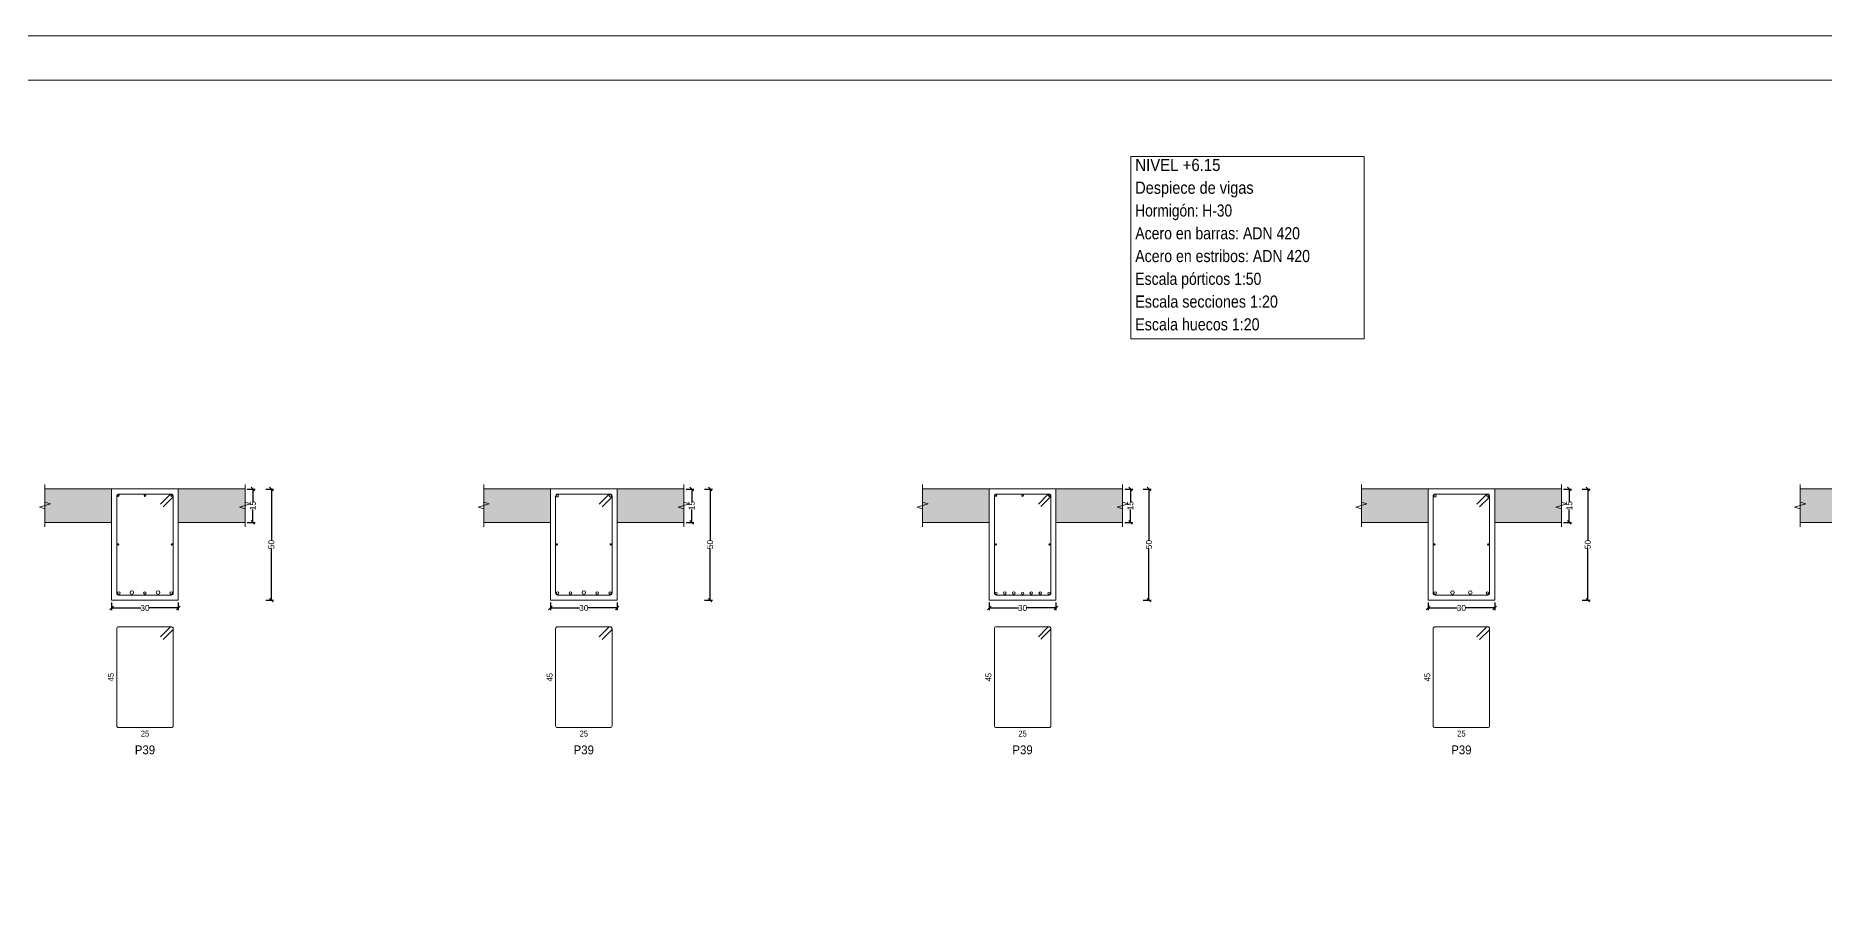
# Model space of a CAD drawing. Header units: millimetres. Extents: x 3 to 479, y -191 to 120.
# Drawn here: x 127.35 to 167.58, y 44.11 to 63.76 of the extents above; entities that cross this region are included whole.
import ezdxf
from ezdxf.enums import TextEntityAlignment as Align

# ---------------------------------------------------------------- set-up
doc = ezdxf.new("R2010")
doc.units = ezdxf.units.MM
for name, color, linetype, lineweight in [('ARM_LONGITUDINAL_Ø10', 103, 'Continuous', 9), ('ARM_LONGITUDINAL_Ø12', 171, 'Continuous', 9), ('ARM_LONGITUDINAL_Ø16', 212, 'Continuous', 9), ('ARM_LONGITUDINAL_Ø6', 151, 'Continuous', 9), ('ARM_LONGITUDINAL_Ø8', 32, 'Continuous', 9), ('ARM_TRANSVERSAL_Ø6', 151, 'Continuous', 9), ('RECUAD_LIMITES', 2, 'Continuous', 0), ('RECUAD_MARCO', 1, 'Continuous', 20), ('SEC_CONT_FORJADOS_SECCION', 8, 'Continuous', 9), ('SEC_CONT_VIG_HORMIGON_SECCION', 2, 'Continuous', 9), ('SEC_COTAS_SEC_DIM_VIGA', 122, 'Continuous', 0), ('SEC_COTAS_TEXTOS_DESPIECE_ESTRIBADO', 122, 'Continuous', 0), ('SEC_REF_TXT_POSICIONES_ARM_ESTRIBOS', 1, 'Continuous', 9), ('TAB_COM_LINEAS', 1, 'Continuous', 9), ('TAB_COM_TEXTOS', 1, 'Continuous', 9)]:
    doc.layers.add(name, color=color, linetype=linetype, lineweight=lineweight)
doc.styles.add('CYPETXT_0.2_romans', font='arial.ttf', dxfattribs={"height": 0.133333})
doc.styles.add('CYPETXT_romans', font='arial.ttf', dxfattribs={"height": 0.2})
doc.dimstyles.new('cype_oblique', dxfattribs={"dimtxt": 0.18, "dimasz": 0.18, "dimexe": 0.05, "dimexo": 0.05, "dimgap": 0, "dimtad": 0, "dimdec": 4, "dimzin": 0, "dimdsep": 46, "dimtxsty": 'CYPETXT_0.2_romans', "dimblk": 'OBLIQUE', "dimtsz": 0.04, "dimcen": 0.09, "dimadec": 0, "dimazin": 0, "dimtfac": 1, "dimtdec": 4, "dimtofl": 0, "dimtmove": 2, "dimatfit": 3, "dimfxl": 1, "dimtolj": 1, "dimtzin": 0, "dimarcsym": 0})

# ---------------------------------------------------------------- blocks, each defined once
blk = doc.blocks.new('*D1107')
at = {"layer": 'Defpoints', "color": 0, "transparency": 16777216}
for p in [(129.055, 51.06), (130.555, 51.06), (130.555, 50.883)]:
    blk.add_point(p, dxfattribs=at)
at = {"layer": 'SEC_COTAS_SEC_DIM_VIGA', "color": 0, "lineweight": -2, "transparency": 16777216}
for p, q in [((129.015, 50.843), (129.095, 50.923)), ((129.055, 51.01), (129.055, 50.833)), ((129.055, 50.883), (129.71, 50.883)), ((130.555, 50.883), (129.9, 50.883)), ((130.515, 50.843), (130.595, 50.923)), ((130.555, 51.01), (130.555, 50.833))]:
    blk.add_line(p, q, dxfattribs=at)
at = {"layer": 'SEC_COTAS_SEC_DIM_VIGA', "color": 0, "transparency": 16777216, "insert": (129.805, 50.883), "char_height": 0.1333, "attachment_point": 5, "style": 'CYPETXT_0.2_romans'}
blk.add_mtext('\\A1;30', dxfattribs=at)
blk = doc.blocks.new('_OBLIQUE')
at = {"color": 0, "linetype": 'ByBlock', "lineweight": -2}
blk.add_line((-0.5, -0.5), (0.5, 0.5), dxfattribs=at)
blk = doc.blocks.new('*D1108')
at = {"layer": 'Defpoints', "color": 0, "transparency": 16777216}
for p in [(132.055, 53.56), (132.232, 53.56), (132.055, 52.81)]:
    blk.add_point(p, dxfattribs=at)
at = {"layer": 'SEC_COTAS_SEC_DIM_VIGA', "color": 0, "lineweight": -2, "transparency": 16777216}
for p, q in [((132.105, 53.56), (132.282, 53.56)), ((132.272, 53.52), (132.192, 53.6)), ((132.232, 53.56), (132.232, 53.275)), ((132.105, 52.81), (132.282, 52.81)), ((132.272, 52.77), (132.192, 52.85)), ((132.232, 52.81), (132.232, 53.096))]:
    blk.add_line(p, q, dxfattribs=at)
at = {"layer": 'SEC_COTAS_SEC_DIM_VIGA', "color": 0, "transparency": 16777216, "insert": (132.232, 53.185), "char_height": 0.1333, "attachment_point": 5, "rotation": 90, "style": 'CYPETXT_0.2_romans'}
blk.add_mtext('\\A1;15', dxfattribs=at)
blk = doc.blocks.new('*D1109')
at = {"layer": 'Defpoints', "color": 0, "transparency": 16777216}
for p in [(132.471, 53.56), (132.648, 53.56), (132.471, 51.06)]:
    blk.add_point(p, dxfattribs=at)
at = {"layer": 'SEC_COTAS_SEC_DIM_VIGA', "color": 0, "lineweight": -2, "transparency": 16777216}
for p, q in [((132.521, 53.56), (132.698, 53.56)), ((132.688, 53.52), (132.608, 53.6)), ((132.648, 53.56), (132.648, 52.406)), ((132.648, 51.06), (132.648, 52.215)), ((132.688, 51.02), (132.608, 51.1)), ((132.521, 51.06), (132.698, 51.06))]:
    blk.add_line(p, q, dxfattribs=at)
at = {"layer": 'SEC_COTAS_SEC_DIM_VIGA', "color": 0, "transparency": 16777216, "insert": (132.648, 52.31), "char_height": 0.1333, "attachment_point": 5, "rotation": 90, "style": 'CYPETXT_0.2_romans'}
blk.add_mtext('\\A1;50', dxfattribs=at)
blk = doc.blocks.new('*D1110')
at = {"layer": 'Defpoints', "color": 0, "transparency": 16777216}
for p in [(138.925, 51.06), (140.425, 51.06), (140.425, 50.883)]:
    blk.add_point(p, dxfattribs=at)
at = {"layer": 'SEC_COTAS_SEC_DIM_VIGA', "color": 0, "lineweight": -2, "transparency": 16777216}
for p, q in [((138.885, 50.843), (138.965, 50.923)), ((138.925, 51.01), (138.925, 50.833)), ((138.925, 50.883), (139.58, 50.883)), ((140.425, 50.883), (139.77, 50.883)), ((140.385, 50.843), (140.465, 50.923)), ((140.425, 51.01), (140.425, 50.833))]:
    blk.add_line(p, q, dxfattribs=at)
at = {"layer": 'SEC_COTAS_SEC_DIM_VIGA', "color": 0, "transparency": 16777216, "insert": (139.675, 50.883), "char_height": 0.1333, "attachment_point": 5, "style": 'CYPETXT_0.2_romans'}
blk.add_mtext('\\A1;30', dxfattribs=at)
blk = doc.blocks.new('*D1111')
at = {"layer": 'Defpoints', "color": 0, "transparency": 16777216}
for p in [(141.925, 53.56), (142.102, 53.56), (141.925, 52.81)]:
    blk.add_point(p, dxfattribs=at)
at = {"layer": 'SEC_COTAS_SEC_DIM_VIGA', "color": 0, "lineweight": -2, "transparency": 16777216}
for p, q in [((141.975, 53.56), (142.152, 53.56)), ((142.142, 53.52), (142.062, 53.6)), ((142.102, 53.56), (142.102, 53.275)), ((141.975, 52.81), (142.152, 52.81)), ((142.142, 52.77), (142.062, 52.85)), ((142.102, 52.81), (142.102, 53.096))]:
    blk.add_line(p, q, dxfattribs=at)
at = {"layer": 'SEC_COTAS_SEC_DIM_VIGA', "color": 0, "transparency": 16777216, "insert": (142.102, 53.185), "char_height": 0.1333, "attachment_point": 5, "rotation": 90, "style": 'CYPETXT_0.2_romans'}
blk.add_mtext('\\A1;15', dxfattribs=at)
blk = doc.blocks.new('*D1112')
at = {"layer": 'Defpoints', "color": 0, "transparency": 16777216}
for p in [(142.341, 53.56), (142.518, 53.56), (142.341, 51.06)]:
    blk.add_point(p, dxfattribs=at)
at = {"layer": 'SEC_COTAS_SEC_DIM_VIGA', "color": 0, "lineweight": -2, "transparency": 16777216}
for p, q in [((142.391, 53.56), (142.568, 53.56)), ((142.558, 53.52), (142.478, 53.6)), ((142.518, 53.56), (142.518, 52.406)), ((142.518, 51.06), (142.518, 52.215)), ((142.558, 51.02), (142.478, 51.1)), ((142.391, 51.06), (142.568, 51.06))]:
    blk.add_line(p, q, dxfattribs=at)
at = {"layer": 'SEC_COTAS_SEC_DIM_VIGA', "color": 0, "transparency": 16777216, "insert": (142.518, 52.31), "char_height": 0.1333, "attachment_point": 5, "rotation": 90, "style": 'CYPETXT_0.2_romans'}
blk.add_mtext('\\A1;50', dxfattribs=at)
blk = doc.blocks.new('*D1113')
at = {"layer": 'Defpoints', "color": 0, "transparency": 16777216}
for p in [(148.795, 51.06), (150.295, 51.06), (150.295, 50.883)]:
    blk.add_point(p, dxfattribs=at)
at = {"layer": 'SEC_COTAS_SEC_DIM_VIGA', "color": 0, "lineweight": -2, "transparency": 16777216}
for p, q in [((148.755, 50.843), (148.835, 50.923)), ((148.795, 51.01), (148.795, 50.833)), ((148.795, 50.883), (149.45, 50.883)), ((150.295, 50.883), (149.64, 50.883)), ((150.255, 50.843), (150.335, 50.923)), ((150.295, 51.01), (150.295, 50.833))]:
    blk.add_line(p, q, dxfattribs=at)
at = {"layer": 'SEC_COTAS_SEC_DIM_VIGA', "color": 0, "transparency": 16777216, "insert": (149.545, 50.883), "char_height": 0.1333, "attachment_point": 5, "style": 'CYPETXT_0.2_romans'}
blk.add_mtext('\\A1;30', dxfattribs=at)
blk = doc.blocks.new('*D1114')
at = {"layer": 'Defpoints', "color": 0, "transparency": 16777216}
for p in [(151.795, 53.56), (151.972, 53.56), (151.795, 52.81)]:
    blk.add_point(p, dxfattribs=at)
at = {"layer": 'SEC_COTAS_SEC_DIM_VIGA', "color": 0, "lineweight": -2, "transparency": 16777216}
for p, q in [((151.845, 53.56), (152.022, 53.56)), ((152.012, 53.52), (151.932, 53.6)), ((151.972, 53.56), (151.972, 53.275)), ((151.845, 52.81), (152.022, 52.81)), ((152.012, 52.77), (151.932, 52.85)), ((151.972, 52.81), (151.972, 53.096))]:
    blk.add_line(p, q, dxfattribs=at)
at = {"layer": 'SEC_COTAS_SEC_DIM_VIGA', "color": 0, "transparency": 16777216, "insert": (151.972, 53.185), "char_height": 0.1333, "attachment_point": 5, "rotation": 90, "style": 'CYPETXT_0.2_romans'}
blk.add_mtext('\\A1;15', dxfattribs=at)
blk = doc.blocks.new('*D1115')
at = {"layer": 'Defpoints', "color": 0, "transparency": 16777216}
for p in [(152.211, 53.56), (152.388, 53.56), (152.211, 51.06)]:
    blk.add_point(p, dxfattribs=at)
at = {"layer": 'SEC_COTAS_SEC_DIM_VIGA', "color": 0, "lineweight": -2, "transparency": 16777216}
for p, q in [((152.261, 53.56), (152.438, 53.56)), ((152.428, 53.52), (152.348, 53.6)), ((152.388, 53.56), (152.388, 52.406)), ((152.388, 51.06), (152.388, 52.215)), ((152.428, 51.02), (152.348, 51.1)), ((152.261, 51.06), (152.438, 51.06))]:
    blk.add_line(p, q, dxfattribs=at)
at = {"layer": 'SEC_COTAS_SEC_DIM_VIGA', "color": 0, "transparency": 16777216, "insert": (152.388, 52.31), "char_height": 0.1333, "attachment_point": 5, "rotation": 90, "style": 'CYPETXT_0.2_romans'}
blk.add_mtext('\\A1;50', dxfattribs=at)
blk = doc.blocks.new('*D1116')
at = {"layer": 'Defpoints', "color": 0, "transparency": 16777216}
for p in [(158.665, 51.06), (160.165, 51.06), (160.165, 50.883)]:
    blk.add_point(p, dxfattribs=at)
at = {"layer": 'SEC_COTAS_SEC_DIM_VIGA', "color": 0, "lineweight": -2, "transparency": 16777216}
for p, q in [((158.625, 50.843), (158.705, 50.923)), ((158.665, 51.01), (158.665, 50.833)), ((158.665, 50.883), (159.32, 50.883)), ((160.165, 50.883), (159.51, 50.883)), ((160.125, 50.843), (160.205, 50.923)), ((160.165, 51.01), (160.165, 50.833))]:
    blk.add_line(p, q, dxfattribs=at)
at = {"layer": 'SEC_COTAS_SEC_DIM_VIGA', "color": 0, "transparency": 16777216, "insert": (159.415, 50.883), "char_height": 0.1333, "attachment_point": 5, "style": 'CYPETXT_0.2_romans'}
blk.add_mtext('\\A1;30', dxfattribs=at)
blk = doc.blocks.new('*D1117')
at = {"layer": 'Defpoints', "color": 0, "transparency": 16777216}
for p in [(161.665, 53.56), (161.842, 53.56), (161.665, 52.81)]:
    blk.add_point(p, dxfattribs=at)
at = {"layer": 'SEC_COTAS_SEC_DIM_VIGA', "color": 0, "lineweight": -2, "transparency": 16777216}
for p, q in [((161.715, 53.56), (161.892, 53.56)), ((161.882, 53.52), (161.802, 53.6)), ((161.842, 53.56), (161.842, 53.275)), ((161.715, 52.81), (161.892, 52.81)), ((161.882, 52.77), (161.802, 52.85)), ((161.842, 52.81), (161.842, 53.096))]:
    blk.add_line(p, q, dxfattribs=at)
at = {"layer": 'SEC_COTAS_SEC_DIM_VIGA', "color": 0, "transparency": 16777216, "insert": (161.842, 53.185), "char_height": 0.1333, "attachment_point": 5, "rotation": 90, "style": 'CYPETXT_0.2_romans'}
blk.add_mtext('\\A1;15', dxfattribs=at)
blk = doc.blocks.new('*D1118')
at = {"layer": 'Defpoints', "color": 0, "transparency": 16777216}
for p in [(162.081, 53.56), (162.258, 53.56), (162.081, 51.06)]:
    blk.add_point(p, dxfattribs=at)
at = {"layer": 'SEC_COTAS_SEC_DIM_VIGA', "color": 0, "lineweight": -2, "transparency": 16777216}
for p, q in [((162.131, 53.56), (162.308, 53.56)), ((162.298, 53.52), (162.218, 53.6)), ((162.258, 53.56), (162.258, 52.406)), ((162.258, 51.06), (162.258, 52.215)), ((162.298, 51.02), (162.218, 51.1)), ((162.131, 51.06), (162.308, 51.06))]:
    blk.add_line(p, q, dxfattribs=at)
at = {"layer": 'SEC_COTAS_SEC_DIM_VIGA', "color": 0, "transparency": 16777216, "insert": (162.258, 52.31), "char_height": 0.1333, "attachment_point": 5, "rotation": 90, "style": 'CYPETXT_0.2_romans'}
blk.add_mtext('\\A1;50', dxfattribs=at)

msp = doc.modelspace()

# ---------------------------------------------------------------- hatches: boundary and pattern name
at = {"layer": 'SEC_CONT_FORJADOS_SECCION', "true_color": 0xdad7d3}
for points in [[(127.55514, 53.56024), (129.05514, 53.56024), (129.05514, 52.81024), (127.55514, 52.81024)], [(132.05514, 53.56024), (130.55514, 53.56024), (130.55514, 52.81024), (132.05514, 52.81024)], [(137.42514, 53.56024), (138.92514, 53.56024), (138.92514, 52.81024), (137.42514, 52.81024)], [(141.92514, 53.56024), (140.42514, 53.56024), (140.42514, 52.81024), (141.92514, 52.81024)], [(147.29514, 53.56024), (148.79514, 53.56024), (148.79514, 52.81024), (147.29514, 52.81024)], [(151.79514, 53.56024), (150.29514, 53.56024), (150.29514, 52.81024), (151.79514, 52.81024)], [(157.16514, 53.56024), (158.66514, 53.56024), (158.66514, 52.81024), (157.16514, 52.81024)], [(161.66514, 53.56024), (160.16514, 53.56024), (160.16514, 52.81024), (161.66514, 52.81024)], [(167.03514, 53.56024), (168.53514, 53.56024), (168.53514, 52.81024), (167.03514, 52.81024)]]:
    msp.add_hatch(color=254, dxfattribs=at).paths.add_polyline_path(points)

# ---------------------------------------------------------------- linework, layer by layer
at = {"layer": 'ARM_LONGITUDINAL_Ø10'}
for centre in [(139.08014, 53.40524), (140.27014, 53.40524), (158.82014, 53.40524), (160.01014, 53.40524), (148.95014, 51.21524), (149.54514, 51.21524), (150.14014, 51.21524)]:
    msp.add_circle(centre, 0.025, dxfattribs=at)
at = {"layer": 'ARM_LONGITUDINAL_Ø12'}
for centre in [(129.21514, 51.22024), (129.80514, 51.22024), (130.39514, 51.22024), (139.08514, 51.22024), (139.37514, 51.22024), (139.97514, 51.22024), (140.26514, 51.22024), (149.1468, 51.22024), (149.34847, 51.22024), (149.7418, 51.22024), (149.94347, 51.22024), (158.82514, 51.22024), (160.00514, 51.22024)]:
    msp.add_circle(centre, 0.03, dxfattribs=at)
at = {"layer": 'ARM_LONGITUDINAL_Ø16'}
for centre in [(129.51014, 51.23024), (130.10014, 51.23024), (139.67514, 51.23024), (159.21514, 51.23024), (159.61514, 51.23024)]:
    msp.add_circle(centre, 0.04, dxfattribs=at)
at = {"layer": 'ARM_LONGITUDINAL_Ø6'}
for centre in [(129.20014, 52.31524), (130.41014, 52.31524), (139.07014, 52.31274), (140.28014, 52.31274), (148.94014, 52.31274), (150.15014, 52.31274), (158.81014, 52.31274), (160.02014, 52.31274)]:
    msp.add_circle(centre, 0.015, dxfattribs=at)
at = {"layer": 'ARM_LONGITUDINAL_Ø8'}
for centre in [(129.20514, 53.41024), (129.80514, 53.41024), (130.40514, 53.41024), (148.94514, 53.41024), (149.54514, 53.41024), (150.14514, 53.41024)]:
    msp.add_circle(centre, 0.02, dxfattribs=at)
at = {"layer": 'ARM_TRANSVERSAL_Ø6'}
for points in [[(130.21483, 53.15628), (130.42696, 53.36842), (130.43255, 53.37524), (130.43671, 53.38302), (130.43927, 53.39146), (130.44014, 53.40024), (130.43927, 53.40902), (130.43671, 53.41746), (130.43255, 53.42524), (130.42696, 53.43206), (130.42014, 53.43765), (130.41236, 53.44181), (130.40392, 53.44437), (130.39514, 53.44524), (129.21514, 53.44524), (129.19792, 53.44181), (129.18332, 53.43206), (129.17356, 53.41746), (129.17014, 53.40024), (129.17014, 51.22024), (129.17356, 51.20302), (129.18332, 51.18842), (129.19792, 51.17866), (129.21514, 51.17524), (130.39514, 51.17524), (130.41236, 51.17866), (130.42696, 51.18842), (130.43671, 51.20302), (130.44014, 51.22024), (130.44014, 53.40024), (130.43927, 53.40902), (130.43671, 53.41746), (130.43255, 53.42524), (130.42696, 53.43206), (130.42014, 53.43765), (130.41236, 53.44181), (130.40392, 53.44437), (130.39514, 53.44524), (130.38636, 53.44437), (130.37792, 53.44181), (130.37014, 53.43765), (130.36332, 53.43206), (130.15119, 53.21992)], [(140.08483, 53.15628), (140.29696, 53.36842), (140.30255, 53.37524), (140.30671, 53.38302), (140.30927, 53.39146), (140.31014, 53.40024), (140.30927, 53.40902), (140.30671, 53.41746), (140.30255, 53.42524), (140.29696, 53.43206), (140.29014, 53.43765), (140.28236, 53.44181), (140.27392, 53.44437), (140.26514, 53.44524), (139.08514, 53.44524), (139.06792, 53.44181), (139.05332, 53.43206), (139.04356, 53.41746), (139.04014, 53.40024), (139.04014, 51.22024), (139.04356, 51.20302), (139.05332, 51.18842), (139.06792, 51.17866), (139.08514, 51.17524), (140.26514, 51.17524), (140.28236, 51.17866), (140.29696, 51.18842), (140.30671, 51.20302), (140.31014, 51.22024), (140.31014, 53.40024), (140.30927, 53.40902), (140.30671, 53.41746), (140.30255, 53.42524), (140.29696, 53.43206), (140.29014, 53.43765), (140.28236, 53.44181), (140.27392, 53.44437), (140.26514, 53.44524), (140.25636, 53.44437), (140.24792, 53.44181), (140.24014, 53.43765), (140.23332, 53.43206), (140.02119, 53.21992)], [(149.95629, 53.16482), (150.1725, 53.38173), (150.17578, 53.38708), (150.17818, 53.39288), (150.17965, 53.39898), (150.18014, 53.40524), (150.17937, 53.41304), (150.17709, 53.42054), (150.1734, 53.42746), (150.16842, 53.43352), (150.16236, 53.4385), (150.15545, 53.44219), (150.14794, 53.44447), (150.14014, 53.44524), (148.95014, 53.44524), (148.93483, 53.44219), (148.92185, 53.43352), (148.91318, 53.42054), (148.91014, 53.40524), (148.91014, 51.21524), (148.91318, 51.19993), (148.92185, 51.18695), (148.93483, 51.17828), (148.95014, 51.17524), (150.14014, 51.17524), (150.15545, 51.17828), (150.16842, 51.18695), (150.17709, 51.19993), (150.18014, 51.21524), (150.18014, 53.40524), (150.17937, 53.41304), (150.17709, 53.42054), (150.1734, 53.42746), (150.16842, 53.43352), (150.16236, 53.4385), (150.15545, 53.44219), (150.14794, 53.44447), (150.14014, 53.44524), (150.13233, 53.44447), (150.12483, 53.44219), (150.11792, 53.4385), (150.11185, 53.43352), (149.89972, 53.22139)], [(159.82483, 53.15628), (160.03696, 53.36842), (160.04255, 53.37524), (160.04671, 53.38302), (160.04927, 53.39146), (160.05014, 53.40024), (160.04927, 53.40902), (160.04671, 53.41746), (160.04255, 53.42524), (160.03696, 53.43206), (160.03014, 53.43765), (160.02236, 53.44181), (160.01392, 53.44437), (160.00514, 53.44524), (158.82514, 53.44524), (158.80792, 53.44181), (158.79332, 53.43206), (158.78356, 53.41746), (158.78014, 53.40024), (158.78014, 51.22024), (158.78356, 51.20302), (158.79332, 51.18842), (158.80792, 51.17866), (158.82514, 51.17524), (160.00514, 51.17524), (160.02236, 51.17866), (160.03696, 51.18842), (160.04671, 51.20302), (160.05014, 51.22024), (160.05014, 53.40024), (160.04927, 53.40902), (160.04671, 53.41746), (160.04255, 53.42524), (160.03696, 53.43206), (160.03014, 53.43765), (160.02236, 53.44181), (160.01392, 53.44437), (160.00514, 53.44524), (159.99636, 53.44437), (159.98792, 53.44181), (159.98014, 53.43765), (159.97332, 53.43206), (159.76119, 53.21992)], [(130.21483, 50.17195), (130.42696, 50.38408), (130.43255, 50.3909), (130.43671, 50.39868), (130.43927, 50.40712), (130.44014, 50.4159), (130.43927, 50.42468), (130.43671, 50.43312), (130.43255, 50.4409), (130.42696, 50.44772), (130.42014, 50.45332), (130.41236, 50.45748), (130.40392, 50.46004), (130.39514, 50.4609), (129.21514, 50.4609), (129.19792, 50.45748), (129.18332, 50.44772), (129.17356, 50.43312), (129.17014, 50.4159), (129.17014, 48.2359), (129.17356, 48.21868), (129.18332, 48.20408), (129.19792, 48.19433), (129.21514, 48.1909), (130.39514, 48.1909), (130.41236, 48.19433), (130.42696, 48.20408), (130.43671, 48.21868), (130.44014, 48.2359), (130.44014, 50.4159), (130.43927, 50.42468), (130.43671, 50.43312), (130.43255, 50.4409), (130.42696, 50.44772), (130.42014, 50.45332), (130.41236, 50.45748), (130.40392, 50.46004), (130.39514, 50.4609), (130.38636, 50.46004), (130.37792, 50.45748), (130.37014, 50.45332), (130.36332, 50.44772), (130.15119, 50.23559)], [(140.08483, 50.17195), (140.29696, 50.38408), (140.30255, 50.3909), (140.30671, 50.39868), (140.30927, 50.40712), (140.31014, 50.4159), (140.30927, 50.42468), (140.30671, 50.43312), (140.30255, 50.4409), (140.29696, 50.44772), (140.29014, 50.45332), (140.28236, 50.45748), (140.27392, 50.46004), (140.26514, 50.4609), (139.08514, 50.4609), (139.06792, 50.45748), (139.05332, 50.44772), (139.04356, 50.43312), (139.04014, 50.4159), (139.04014, 48.2359), (139.04356, 48.21868), (139.05332, 48.20408), (139.06792, 48.19433), (139.08514, 48.1909), (140.26514, 48.1909), (140.28236, 48.19433), (140.29696, 48.20408), (140.30671, 48.21868), (140.31014, 48.2359), (140.31014, 50.4159), (140.30927, 50.42468), (140.30671, 50.43312), (140.30255, 50.4409), (140.29696, 50.44772), (140.29014, 50.45332), (140.28236, 50.45748), (140.27392, 50.46004), (140.26514, 50.4609), (140.25636, 50.46004), (140.24792, 50.45748), (140.24014, 50.45332), (140.23332, 50.44772), (140.02119, 50.23559)], [(149.95629, 50.18049), (150.1725, 50.39739), (150.17578, 50.40274), (150.17818, 50.40854), (150.17965, 50.41465), (150.18014, 50.4209), (150.17937, 50.42871), (150.17709, 50.43621), (150.1734, 50.44313), (150.16842, 50.44919), (150.16236, 50.45416), (150.15545, 50.45786), (150.14794, 50.46013), (150.14014, 50.4609), (148.95014, 50.4609), (148.93483, 50.45786), (148.92185, 50.44919), (148.91318, 50.43621), (148.91014, 50.4209), (148.91014, 48.2309), (148.91318, 48.2156), (148.92185, 48.20262), (148.93483, 48.19395), (148.95014, 48.1909), (150.14014, 48.1909), (150.15545, 48.19395), (150.16842, 48.20262), (150.17709, 48.2156), (150.18014, 48.2309), (150.18014, 50.4209), (150.17937, 50.42871), (150.17709, 50.43621), (150.1734, 50.44313), (150.16842, 50.44919), (150.16236, 50.45416), (150.15545, 50.45786), (150.14794, 50.46013), (150.14014, 50.4609), (150.13233, 50.46013), (150.12483, 50.45786), (150.11792, 50.45416), (150.11185, 50.44919), (149.89972, 50.23706)], [(159.82483, 50.17195), (160.03696, 50.38408), (160.04255, 50.3909), (160.04671, 50.39868), (160.04927, 50.40712), (160.05014, 50.4159), (160.04927, 50.42468), (160.04671, 50.43312), (160.04255, 50.4409), (160.03696, 50.44772), (160.03014, 50.45332), (160.02236, 50.45748), (160.01392, 50.46004), (160.00514, 50.4609), (158.82514, 50.4609), (158.80792, 50.45748), (158.79332, 50.44772), (158.78356, 50.43312), (158.78014, 50.4159), (158.78014, 48.2359), (158.78356, 48.21868), (158.79332, 48.20408), (158.80792, 48.19433), (158.82514, 48.1909), (160.00514, 48.1909), (160.02236, 48.19433), (160.03696, 48.20408), (160.04671, 48.21868), (160.05014, 48.2359), (160.05014, 50.4159), (160.04927, 50.42468), (160.04671, 50.43312), (160.04255, 50.4409), (160.03696, 50.44772), (160.03014, 50.45332), (160.02236, 50.45748), (160.01392, 50.46004), (160.00514, 50.4609), (159.99636, 50.46004), (159.98792, 50.45748), (159.98014, 50.45332), (159.97332, 50.44772), (159.76119, 50.23559)]]:
    msp.add_lwpolyline(points, dxfattribs=at)
at = {"layer": 'RECUAD_LIMITES'}
msp.add_lwpolyline([(100.33093, 21.25684), (233.53093, 21.25684), (233.53093, 63.75684), (100.33093, 63.75684), (100.33093, 21.25684)], close=True, dxfattribs=at)
at = {"layer": 'RECUAD_MARCO'}
msp.add_lwpolyline([(102.83093, 22.25684), (232.53093, 22.25684), (232.53093, 62.75684), (102.83093, 62.75684), (102.83093, 22.25684)], close=True, dxfattribs=at)
at = {"layer": 'SEC_CONT_FORJADOS_SECCION'}
for points in [[(127.55514, 53.66024), (127.55514, 53.26024), (127.68014, 53.22274), (127.43014, 53.14774), (127.55514, 53.11024), (127.55514, 52.71024)], [(127.55514, 53.56024), (129.05514, 53.56024), (129.05514, 52.81024), (127.55514, 52.81024)], [(132.05514, 53.56024), (130.55514, 53.56024), (130.55514, 52.81024), (132.05514, 52.81024)], [(132.05514, 53.66024), (132.05514, 53.26024), (132.18014, 53.22274), (131.93014, 53.14774), (132.05514, 53.11024), (132.05514, 52.71024)], [(137.42514, 53.66024), (137.42514, 53.26024), (137.55014, 53.22274), (137.30014, 53.14774), (137.42514, 53.11024), (137.42514, 52.71024)], [(137.42514, 53.56024), (138.92514, 53.56024), (138.92514, 52.81024), (137.42514, 52.81024)], [(141.92514, 53.56024), (140.42514, 53.56024), (140.42514, 52.81024), (141.92514, 52.81024)], [(141.92514, 53.66024), (141.92514, 53.26024), (142.05014, 53.22274), (141.80014, 53.14774), (141.92514, 53.11024), (141.92514, 52.71024)], [(147.29514, 53.66024), (147.29514, 53.26024), (147.42014, 53.22274), (147.17014, 53.14774), (147.29514, 53.11024), (147.29514, 52.71024)], [(147.29514, 53.56024), (148.79514, 53.56024), (148.79514, 52.81024), (147.29514, 52.81024)], [(151.79514, 53.56024), (150.29514, 53.56024), (150.29514, 52.81024), (151.79514, 52.81024)], [(151.79514, 53.66024), (151.79514, 53.26024), (151.92014, 53.22274), (151.67014, 53.14774), (151.79514, 53.11024), (151.79514, 52.71024)], [(157.16514, 53.66024), (157.16514, 53.26024), (157.29014, 53.22274), (157.04014, 53.14774), (157.16514, 53.11024), (157.16514, 52.71024)], [(157.16514, 53.56024), (158.66514, 53.56024), (158.66514, 52.81024), (157.16514, 52.81024)], [(161.66514, 53.56024), (160.16514, 53.56024), (160.16514, 52.81024), (161.66514, 52.81024)], [(161.66514, 53.66024), (161.66514, 53.26024), (161.79014, 53.22274), (161.54014, 53.14774), (161.66514, 53.11024), (161.66514, 52.71024)], [(167.03514, 53.66024), (167.03514, 53.26024), (167.16014, 53.22274), (166.91014, 53.14774), (167.03514, 53.11024), (167.03514, 52.71024)], [(167.03514, 53.56024), (168.53514, 53.56024), (168.53514, 52.81024), (167.03514, 52.81024)]]:
    msp.add_lwpolyline(points, dxfattribs=at)
at = {"layer": 'SEC_CONT_FORJADOS_SECCION', "color": 254, "true_color": 0xdad7d3}
for points in [[(127.55514, 53.56024), (129.05514, 53.56024), (129.05514, 52.81024), (127.55514, 52.81024)], [(132.05514, 53.56024), (130.55514, 53.56024), (130.55514, 52.81024), (132.05514, 52.81024)], [(137.42514, 53.56024), (138.92514, 53.56024), (138.92514, 52.81024), (137.42514, 52.81024)], [(141.92514, 53.56024), (140.42514, 53.56024), (140.42514, 52.81024), (141.92514, 52.81024)], [(147.29514, 53.56024), (148.79514, 53.56024), (148.79514, 52.81024), (147.29514, 52.81024)], [(151.79514, 53.56024), (150.29514, 53.56024), (150.29514, 52.81024), (151.79514, 52.81024)], [(157.16514, 53.56024), (158.66514, 53.56024), (158.66514, 52.81024), (157.16514, 52.81024)], [(161.66514, 53.56024), (160.16514, 53.56024), (160.16514, 52.81024), (161.66514, 52.81024)], [(167.03514, 53.56024), (168.53514, 53.56024), (168.53514, 52.81024), (167.03514, 52.81024)]]:
    msp.add_lwpolyline(points, close=True, dxfattribs=at)
at = {"layer": 'SEC_CONT_VIG_HORMIGON_SECCION'}
for points in [[(130.55514, 53.56024), (129.05514, 53.56024), (129.05514, 51.06024), (130.55514, 51.06024), (130.55514, 53.56024)], [(140.42514, 53.56024), (138.92514, 53.56024), (138.92514, 51.06024), (140.42514, 51.06024), (140.42514, 53.56024)], [(150.29514, 53.56024), (148.79514, 53.56024), (148.79514, 51.06024), (150.29514, 51.06024), (150.29514, 53.56024)], [(160.16514, 53.56024), (158.66514, 53.56024), (158.66514, 51.06024), (160.16514, 51.06024), (160.16514, 53.56024)]]:
    msp.add_lwpolyline(points, close=True, dxfattribs=at)
at = {"layer": 'TAB_COM_TEXTOS', "lineweight": 5}
for p, q in [((151.97814, 61.0384), (157.23171, 61.0384)), ((151.97814, 61.0384), (151.97814, 56.94054)), ((157.23171, 61.0384), (157.23171, 56.94054)), ((151.97814, 56.94054), (157.23171, 56.94054))]:
    msp.add_line(p, q, dxfattribs=at)

# ---------------------------------------------------------------- texts
at = {"layer": 'SEC_COTAS_TEXTOS_DESPIECE_ESTRIBADO', "style": 'CYPETXT_romans', "width": 0.872274}
for p in [(129.10347, 49.3259), (138.97347, 49.3259), (148.84347, 49.3259), (158.71347, 49.3259)]:
    msp.add_text('45', height=0.133333, rotation=90, dxfattribs=at).set_placement(p, align=Align.CENTER)
for p in [(129.80514, 48.12424), (139.67514, 48.12424), (149.54514, 48.12424), (159.41514, 48.12424)]:
    msp.add_text('25', height=0.133333, dxfattribs=at).set_placement(p, align=Align.TOP_CENTER)
at = {"layer": 'SEC_REF_TXT_POSICIONES_ARM_ESTRIBOS', "style": 'CYPETXT_romans', "width": 0.91451}
for p in [(129.80514, 47.6909), (139.67514, 47.6909), (149.54514, 47.6909), (159.41514, 47.6909)]:
    msp.add_text('P39', height=0.2, dxfattribs=at).set_placement(p, align=Align.MIDDLE_CENTER)
at = {"layer": 'TAB_COM_LINEAS', "style": 'CYPETXT_romans'}
for s, width, p in [('NIVEL +6.15', 0.880937, (152.07974, 60.71364)), ('Despiece de vigas', 0.852948, (152.07974, 60.2014)), ('Hormigón: H-30', 0.808194, (152.07974, 59.68917)), ('Acero en barras: ADN 420', 0.827218, (152.07974, 59.17694)), ('Acero en estribos: ADN 420', 0.830636, (152.07974, 58.6647)), ('Escala pórticos 1:50', 0.824952, (152.07974, 58.15247)), ('Escala secciones 1:20', 0.844437, (152.07974, 57.64024)), ('Escala huecos 1:20', 0.838794, (152.07974, 57.128))]:
    msp.add_text(s, height=0.2733333, dxfattribs=dict(at, width=width)).set_placement(p)

# ---------------------------------------------------------------- dimensions: what is measured, and where the dimension line sits
at = {"layer": 'SEC_COTAS_SEC_DIM_VIGA'}
for p1, p2, text, picture, middle in [((132.05514, 52.81024), (132.05514, 53.56024), '15', '*D1108', (132.23247, 53.18524)), ((132.47114, 51.06024), (132.47114, 53.56024), '50', '*D1109', (132.64847, 52.31024)), ((141.92514, 52.81024), (141.92514, 53.56024), '15', '*D1111', (142.10247, 53.18524)), ((142.34114, 51.06024), (142.34114, 53.56024), '50', '*D1112', (142.51847, 52.31024)), ((151.79514, 52.81024), (151.79514, 53.56024), '15', '*D1114', (151.97247, 53.18524)), ((152.21114, 51.06024), (152.21114, 53.56024), '50', '*D1115', (152.38847, 52.31024)), ((161.66514, 52.81024), (161.66514, 53.56024), '15', '*D1117', (161.84247, 53.18524)), ((162.08114, 51.06024), (162.08114, 53.56024), '50', '*D1118', (162.25847, 52.31024)), ((129.05514, 51.06024), (130.55514, 51.06024), '30', '*D1107', (129.80514, 50.8829)), ((138.92514, 51.06024), (140.42514, 51.06024), '30', '*D1110', (139.67514, 50.8829)), ((148.79514, 51.06024), (150.29514, 51.06024), '30', '*D1113', (149.54514, 50.8829)), ((158.66514, 51.06024), (160.16514, 51.06024), '30', '*D1116', (159.41514, 50.8829))]:
    dim = msp.add_aligned_dim(p1=p1, p2=p2, distance=-0.17733, text=text, dimstyle='cype_oblique', dxfattribs=at)
    dim.commit()
    dim.dimension.update_dxf_attribs({"geometry": picture, "text_midpoint": middle})

doc.saveas('drawing.dxf')
